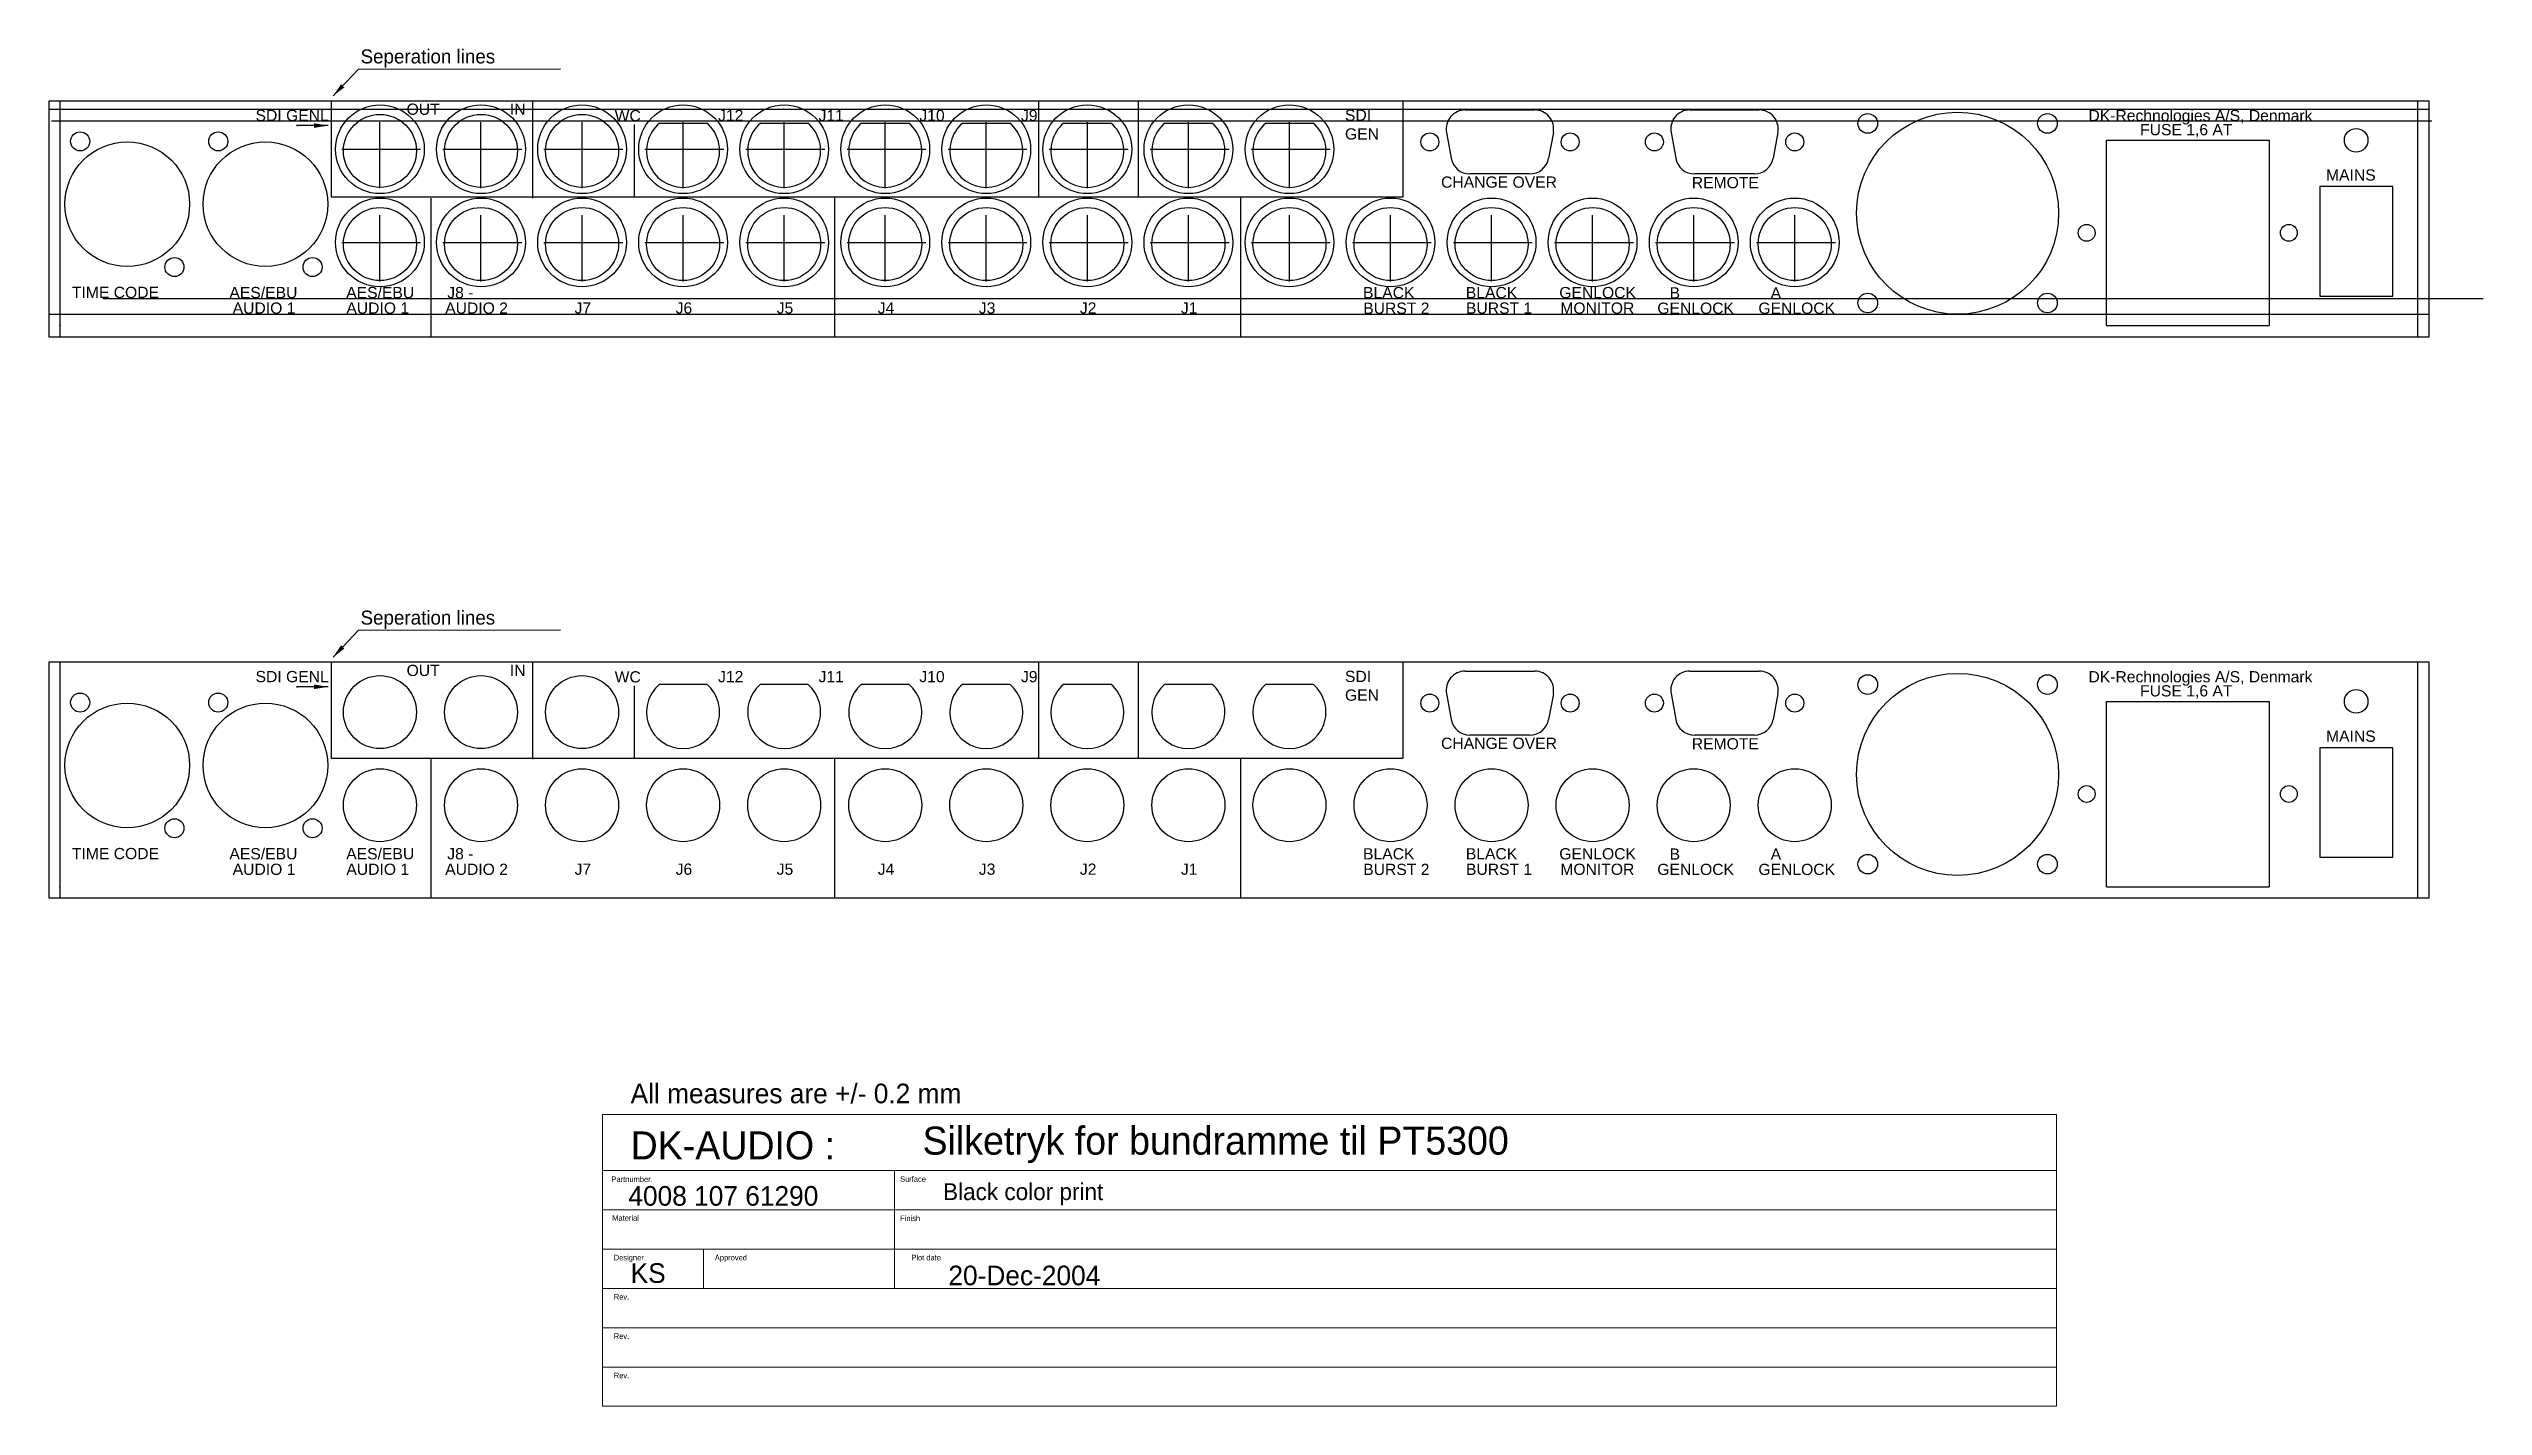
# Model space of a CAD drawing. Header units: millimetres. Extents: x 530 to 963, y 358 to 600.
import ezdxf

# ---------------------------------------------------------------- set-up
doc = ezdxf.new("R2010")
doc.units = ezdxf.units.MM
doc.layers.add('EMNE', color=3, linetype='Continuous', lineweight=30)
doc.layers.add('Folie_head', color=2, linetype='Continuous', lineweight=20)
doc.layers.add('kabinet_head', color=2, linetype='Continuous')
doc.layers.add('Silketryk_1', color=2, linetype='Continuous')
doc.styles.add('ROMAND', font='romand', dxfattribs={"height": 3.5})
doc.dimstyles.new('ISO-25', dxfattribs={"dimtxt": 2.5, "dimasz": 2.5, "dimexe": 1.25, "dimexo": 0.625, "dimtad": 1, "dimzin": 1, "dimtxsty": 'Standard', "dimcen": 2.5, "dimadec": 0, "dimazin": 0, "dimtfac": 1, "dimtmove": 0, "dimatfit": 3, "dimfxl": 0, "dimarcsym": 0})

msp = doc.modelspace()

# ---------------------------------------------------------------- linework, layer by layer
at = {"layer": 'EMNE'}
for p, q in [((953.6, 591.05), (529.6, 591.05)), ((529.6, 591.05), (529.6, 549.05)), ((531.6, 591.05), (531.6, 549.05)), ((951.6, 549.05), (951.6, 591.05)), ((953.6, 549.05), (953.6, 591.05)), ((953.6, 589.55), (529.6, 589.55)), ((638.39, 587.12), (646.8, 587.12)), ((656.39, 587.12), (664.8, 587.12)), ((674.39, 587.12), (682.8, 587.12)), ((692.39, 587.12), (700.8, 587.12)), ((710.39, 587.12), (718.8, 587.12)), ((728.39, 587.12), (736.8, 587.12)), ((746.39, 587.12), (754.8, 587.12)), ((778.57, 585.45), (779.4, 580.85)), ((781.91, 589.46), (794.26, 589.46)), ((797.61, 585.44), (796.75, 580.84)), ((818.57, 585.45), (819.4, 580.85)), ((821.91, 589.46), (834.26, 589.46)), ((837.61, 585.44), (836.75, 580.84)), ((896.1, 584.05), (925.1, 584.05)), ((896.1, 551.05), (896.1, 584.05)), ((925.1, 584.05), (925.1, 551.05)), ((793.41, 578.06), (782.74, 578.06)), ((833.41, 578.06), (822.74, 578.06)), ((934.1, 575.8), (934.1, 556.3)), ((947.1, 575.8), (934.1, 575.8)), ((947.1, 556.3), (947.1, 575.8)), ((539.24, 555.84), (963.24, 555.84)), ((934.1, 556.3), (944.8, 556.3)), ((944.55, 556.3), (947.1, 556.3)), ((529.6, 553.05), (953.6, 553.05)), ((896.1, 551.05), (925.1, 551.05)), ((529.6, 549.05), (953.6, 549.05)), ((953.6, 491.05), (529.6, 491.05)), ((529.6, 491.05), (529.6, 449.05)), ((531.6, 491.05), (531.6, 449.05)), ((951.6, 449.05), (951.6, 491.05)), ((953.6, 449.05), (953.6, 491.05)), ((638.39, 487.12), (646.8, 487.12)), ((656.39, 487.12), (664.8, 487.12)), ((674.39, 487.12), (682.8, 487.12)), ((692.39, 487.12), (700.8, 487.12)), ((710.39, 487.12), (718.8, 487.12)), ((728.39, 487.12), (736.8, 487.12)), ((746.39, 487.12), (754.8, 487.12)), ((781.91, 489.46), (794.26, 489.46)), ((821.91, 489.46), (834.26, 489.46)), ((778.57, 485.45), (779.4, 480.85)), ((797.61, 485.44), (796.75, 480.84)), ((818.57, 485.45), (819.4, 480.85)), ((837.61, 485.44), (836.75, 480.84)), ((896.1, 451.05), (896.1, 484.05)), ((896.1, 484.05), (925.1, 484.05)), ((925.1, 484.05), (925.1, 451.05)), ((793.41, 478.06), (782.74, 478.06)), ((833.41, 478.06), (822.74, 478.06)), ((947.1, 475.8), (934.1, 475.8)), ((934.1, 475.8), (934.1, 456.3)), ((947.1, 456.3), (947.1, 475.8)), ((934.1, 456.3), (944.8, 456.3)), ((944.55, 456.3), (947.1, 456.3)), ((896.1, 451.05), (925.1, 451.05)), ((529.6, 449.05), (953.6, 449.05))]:
    msp.add_line(p, q, dxfattribs=at)
for centre, radius in [((535.2, 583.86), 1.7), ((559.8, 583.86), 1.7), ((869.6, 571.06), 18), ((853.6, 587.06), 1.75), ((885.6, 587.06), 1.75), ((940.6, 584.06), 2.1), ((543.6, 572.66), 11.1), ((568.2, 572.66), 11.1), ((775.6, 583.76), 1.6), ((800.6, 583.76), 1.6), ((815.6, 583.76), 1.6), ((840.6, 583.76), 1.6), ((552, 561.46), 1.7), ((576.6, 561.46), 1.7), ((853.6, 555.06), 1.75), ((885.6, 555.06), 1.75), ((869.6, 471.06), 18), ((853.6, 487.06), 1.75), ((885.6, 487.06), 1.75), ((940.6, 484.06), 2.1), ((543.6, 472.66), 11.1), ((535.2, 483.86), 1.7), ((568.2, 472.66), 11.1), ((559.8, 483.86), 1.7), ((775.6, 483.76), 1.6), ((800.6, 483.76), 1.6), ((815.6, 483.76), 1.6), ((840.6, 483.76), 1.6), ((552, 461.46), 1.7), ((576.6, 461.46), 1.7), ((853.6, 455.06), 1.75), ((885.6, 455.06), 1.75)]:
    msp.add_circle(centre, radius, dxfattribs=at)
at = {"layer": 'EMNE', "linetype": 'Continuous'}
for centre, radius in [((588.6, 582.16), 6.5), ((606.6, 582.16), 6.5), ((624.6, 582.16), 6.5), ((588.6, 565.56), 6.5), ((606.6, 565.56), 6.5), ((624.6, 565.56), 6.5), ((642.6, 565.56), 6.5), ((660.6, 565.56), 6.5), ((678.6, 565.56), 6.5), ((696.6, 565.56), 6.5), ((714.6, 565.56), 6.5), ((732.6, 565.56), 6.5), ((750.6, 565.56), 6.5), ((768.6, 565.56), 6.5), ((786.6, 565.56), 6.5), ((804.6, 565.56), 6.5), ((822.6, 565.56), 6.5), ((840.6, 565.56), 6.5), ((892.6, 567.56), 1.5), ((928.6, 567.56), 1.5), ((588.6, 482.16), 6.5), ((606.6, 482.16), 6.5), ((624.6, 482.16), 6.5), ((588.6, 465.56), 6.5), ((606.6, 465.56), 6.5), ((624.6, 465.56), 6.5), ((642.6, 465.56), 6.5), ((660.6, 465.56), 6.5), ((678.6, 465.56), 6.5), ((696.6, 465.56), 6.5), ((714.6, 465.56), 6.5), ((732.6, 465.56), 6.5), ((750.6, 465.56), 6.5), ((768.6, 465.56), 6.5), ((786.6, 465.56), 6.5), ((804.6, 465.56), 6.5), ((822.6, 465.56), 6.5), ((840.6, 465.56), 6.5), ((892.6, 467.56), 1.5), ((928.6, 467.56), 1.5)]:
    msp.add_circle(centre, radius, dxfattribs=at)
for centre in [(642.6, 582.16), (660.6, 582.16), (678.6, 582.16), (696.6, 582.16), (714.6, 582.16), (732.6, 582.16), (750.6, 582.16), (642.6, 482.16), (660.6, 482.16), (678.6, 482.16), (696.6, 482.16), (714.6, 482.16), (732.6, 482.16), (750.6, 482.16)]:
    msp.add_arc(centre, 6.5, 130.2746, 49.7254, dxfattribs=at)
at = {"layer": 'EMNE'}
for centre, start, end in [((781.91, 586.06), 90, 190.1934), ((794.26, 586.06), 349.5227, 90), ((821.91, 586.06), 90, 190.1934), ((834.26, 586.06), 349.5227, 90), ((782.74, 581.46), 190.1934, 270), ((793.41, 581.46), 270, 349.5227), ((822.74, 581.46), 190.1934, 270), ((833.41, 581.46), 270, 349.5227), ((781.91, 486.06), 90, 190.1934), ((794.26, 486.06), 349.5227, 90), ((821.91, 486.06), 90, 190.1934), ((834.26, 486.06), 349.5227, 90), ((782.74, 481.46), 190.1934, 270), ((793.41, 481.46), 270, 349.5227), ((822.74, 481.46), 190.1934, 270), ((833.41, 481.46), 270, 349.5227)]:
    msp.add_arc(centre, 3.4, start, end, dxfattribs=at)
at = {"layer": 'EMNE', "color": 0, "linetype": 'ByBlock'}
for p in [(531.6, 551.05), (531.6, 551.05), (531.6, 551.05), (531.6, 551.05), (531.6, 451.05), (531.6, 451.05), (531.6, 451.05), (531.6, 451.05)]:
    msp.add_point(p, dxfattribs=at)
at = {"layer": 'Folie_head'}
for p, q in [((628.25, 358.45), (628.25, 410.45)), ((628.25, 410.45), (887.21, 410.45)), ((887.21, 410.45), (887.21, 358.45)), ((887.21, 358.45), (628.25, 358.45))]:
    msp.add_line(p, q, dxfattribs=at)
at = {"layer": 'Folie_head', "color": 2}
for p, q in [((628.25, 400.45), (887.21, 400.45)), ((680.25, 400.45), (680.25, 393.45)), ((628.25, 393.45), (887.21, 393.45)), ((680.25, 393.45), (680.25, 386.45)), ((628.25, 386.45), (887.21, 386.45)), ((646.25, 386.45), (646.25, 379.45)), ((680.25, 386.45), (680.25, 379.45)), ((628.25, 379.45), (887.21, 379.45)), ((628.25, 372.45), (887.21, 372.45)), ((628.25, 365.45), (887.21, 365.45))]:
    msp.add_line(p, q, dxfattribs=at)
at = {"layer": 'Silketryk_1'}
for p, q in [((579.9, 591), (579.9, 573.95)), ((615.85, 573.75), (615.85, 591)), ((705.95, 573.95), (705.95, 590.95)), ((723.7, 573.95), (723.7, 591.05)), ((770.8, 591.05), (770.8, 573.95)), ((954.1, 587.45), (530.1, 587.45)), ((588.6, 575.5), (588.6, 587.3)), ((606.6, 575.5), (606.6, 587.3)), ((624.6, 575.5), (624.6, 587.3)), ((633.9, 586.85), (633.9, 573.95)), ((642.6, 575.5), (642.6, 587.3)), ((660.6, 575.5), (660.6, 587.3)), ((678.6, 575.5), (678.6, 587.3)), ((696.6, 575.5), (696.6, 587.3)), ((714.6, 575.5), (714.6, 587.3)), ((732.6, 575.5), (732.6, 587.3)), ((750.6, 575.5), (750.6, 587.3)), ((581.8, 582.45), (595.85, 582.45)), ((599.8, 582.45), (613.85, 582.45)), ((617.8, 582.45), (631.85, 582.45)), ((635.8, 582.45), (649.85, 582.45)), ((653.8, 582.45), (667.85, 582.45)), ((671.8, 582.45), (685.85, 582.45)), ((689.8, 582.45), (703.85, 582.45)), ((707.8, 582.45), (721.85, 582.45)), ((725.8, 582.45), (739.85, 582.45)), ((743.8, 582.45), (757.85, 582.45)), ((579.9, 573.95), (770.8, 573.95)), ((597.65, 573.75), (597.65, 549.05)), ((669.65, 549.05), (669.65, 574)), ((741.95, 549.05), (741.95, 573.85)), ((588.6, 558.9), (588.6, 570.7)), ((606.6, 558.9), (606.6, 570.7)), ((624.6, 558.9), (624.6, 570.7)), ((642.6, 558.9), (642.6, 570.7)), ((660.6, 558.9), (660.6, 570.7)), ((678.6, 558.9), (678.6, 570.7)), ((696.6, 558.9), (696.6, 570.7)), ((714.6, 558.9), (714.6, 570.7)), ((732.6, 558.9), (732.6, 570.7)), ((750.6, 558.9), (750.6, 570.7)), ((768.6, 558.9), (768.6, 570.7)), ((786.6, 558.9), (786.6, 570.7)), ((804.6, 558.9), (804.6, 570.7)), ((822.6, 558.9), (822.6, 570.7)), ((840.6, 558.9), (840.6, 570.7)), ((581.8, 565.85), (595.85, 565.85)), ((599.8, 565.85), (613.85, 565.85)), ((617.8, 565.85), (631.85, 565.85)), ((635.8, 565.85), (649.85, 565.85)), ((653.8, 565.85), (667.85, 565.85)), ((671.8, 565.85), (685.85, 565.85)), ((689.8, 565.85), (703.85, 565.85)), ((707.8, 565.85), (721.85, 565.85)), ((725.8, 565.85), (739.85, 565.85)), ((743.8, 565.85), (757.85, 565.85)), ((761.8, 565.85), (775.85, 565.85)), ((779.8, 565.85), (793.85, 565.85)), ((797.8, 565.85), (811.85, 565.85)), ((815.8, 565.85), (829.85, 565.85)), ((833.8, 565.85), (847.85, 565.85)), ((579.9, 491), (579.9, 473.95)), ((615.85, 473.75), (615.85, 491)), ((705.95, 473.95), (705.95, 490.95)), ((723.7, 473.95), (723.7, 491.05)), ((770.8, 491.05), (770.8, 473.95)), ((633.9, 486.85), (633.9, 473.95)), ((579.9, 473.95), (770.8, 473.95)), ((597.65, 473.75), (597.65, 449.05)), ((669.65, 449.05), (669.65, 474)), ((741.95, 449.05), (741.95, 473.85))]:
    msp.add_line(p, q, dxfattribs=at)
for centre in [(588.6, 582.45), (606.6, 582.45), (624.6, 582.45), (642.6, 582.45), (660.6, 582.45), (678.6, 582.45), (696.6, 582.45), (714.6, 582.45), (732.6, 582.45), (750.6, 582.45), (588.6, 565.85), (606.6, 565.85), (624.6, 565.85), (642.6, 565.85), (660.6, 565.85), (678.6, 565.85), (696.6, 565.85), (714.6, 565.85), (732.6, 565.85), (750.6, 565.85), (768.6, 565.85), (786.6, 565.85), (804.6, 565.85), (822.6, 565.85), (840.6, 565.85)]:
    msp.add_circle(centre, 7.9, dxfattribs=at)

# ---------------------------------------------------------------- texts
at = {"layer": 'Folie_head', "color": 2}
for s, p in [('All measures are +/- 0.2 mm', (633.25, 412.45)), ('4008 107 61290', (632.85, 394.2)), ('KS', (633.25, 380.45)), ('20-Dec-2004', (689.85, 380.02))]:
    msp.add_text(s, height=3.5, dxfattribs=at).set_placement(p)
at = {"layer": 'Folie_head'}
for s, p in [('Silketryk for bundramme til PT5300', (685.25, 403.3)), ('DK-AUDIO :', (633.25, 402.45))]:
    msp.add_text(s, height=5, dxfattribs=at).set_placement(p)
at = {"layer": 'Folie_head', "color": 7}
for s, p in [('Partnumber.', (629.84, 398.41)), ('Surface', (681.25, 398.45)), ('Material', (629.97, 391.51)), ('Finish', (681.25, 391.45)), ('Designer.', (630.25, 384.45)), ('Approved', (648.25, 384.45)), ('Plot date', (683.25, 384.45)), ('Rev.', (630.25, 377.45)), ('Rev.', (630.25, 370.45)), ('Rev.', (630.25, 363.45))]:
    msp.add_text(s, height=1, dxfattribs=at).set_placement(p)
at = {"layer": 'kabinet_head'}
msp.add_text('Black color print', height=3, dxfattribs=at).set_placement((688.9, 395.2))
at = {"layer": 'Silketryk_1', "char_height": 2.5, "attachment_point": 4}
for insert in [(585.15, 598.62), (585.15, 498.62)]:
    msp.add_mtext('Seperation lines', dxfattribs=dict(at, insert=insert))
at = {"layer": 'Silketryk_1', "char_height": 2, "attachment_point": 1, "style": 'ROMAND'}
for s, insert, width in [('{\\fArial|b0|i0|c0|p34;OUT}', (593.35, 590.59), 7.9741), ('{\\fArial|b0|i0|c0|p34;IN}', (611.75, 590.59), 7.9741), ('{\\fArial|b0|i0|c0|p34;SDI GENL}', (566.45, 589.49), 14.547), ('{\\fArial|b0|i0|c0|p34;WC}', (630.41, 589.44), 11.6309), ('{\\fArial|b0|i0|c0|p34;J12}', (648.83, 589.48), 7.9741), ('{\\fArial|b0|i0|c0|p34;J11}', (666.73, 589.48), 7.9741), ('{\\fArial|b0|i0|c0|p34;J10}', (684.68, 589.48), 7.9741), ('{\\fArial|b0|i0|c0|p34;J9}', (702.78, 589.48), 7.9741), ('{\\fArial|b0|i0|c0|p34;SDI\\PGEN}', (760.49, 589.52), 13.0913), ('{\\fArial|b0|i0|c0|p34;DK-Rechnologies A/S, Denmark}', (892.91, 589.46), 52.6132), ('{\\fArial|b0|i0|c0|p34;FUSE 1,6 AT}', (902.11, 586.95), 22.5157), ('{\\fArial|b0|i0|c0|p34;CHANGE OVER}', (777.6, 577.6), 23.3479), ('{\\fArial|b0|i0|c0|p34;REMOTE}', (822.26, 577.51), 10.9384), ('{\\fArial|b0|i0|c0|p34;MAINS}', (935.23, 578.87), 10.9384), ('{\\fArial|b0|i0|c0|p34;TIME CODE}', (533.73, 557.95), 16.3913), ('{\\fArial|b0|i0|c0|p34;AES/EBU}', (561.79, 557.92), 16.3913), ('{\\fArial|b0|i0|c0|p34;AUDIO 1}', (562.37, 555.15), 16.3913), ('{\\fArial|b0|i0|c0|p34;AES/EBU}', (582.59, 557.92), 16.3913), ('{\\fArial|b0|i0|c0|p34;AUDIO 1}', (582.62, 555.15), 16.3913), ('{\\fArial|b0|i0|c0|p34;AUDIO 2}', (600.22, 555.15), 16.3913), ('{\\fArial|b0|i0|c0|p34;J8 -}', (600.59, 557.92), 16.3913), ('{\\fArial|b0|i0|c0|p34;J7}', (623.27, 555.17), 7.9741), ('{\\fArial|b0|i0|c0|p34;J6}', (641.27, 555.17), 7.9741), ('{\\fArial|b0|i0|c0|p34;J5}', (659.27, 555.17), 7.9741), ('{\\fArial|b0|i0|c0|p34;J4}', (677.27, 555.17), 7.9741), ('{\\fArial|b0|i0|c0|p34;J3}', (695.27, 555.17), 7.9741), ('{\\fArial|b0|i0|c0|p34;J2}', (713.27, 555.17), 7.9741), ('{\\fArial|b0|i0|c0|p34;J1}', (731.27, 555.17), 7.9741), ('{\\fArial|b0|i0|c0|p34;BLACK}', (763.71, 557.91), 13.0913), ('{\\fArial|b0|i0|c0|p34;BURST 2}', (763.74, 555.13), 13.0913), ('{\\fArial|b0|i0|c0|p34;BLACK}', (782.01, 557.91), 13.0913), ('{\\fArial|b0|i0|c0|p34;BURST 1}', (782.04, 555.15), 13.0913), ('{\\fArial|b0|i0|c0|p34;GENLOCK}', (798.66, 557.91), 10.9384), ('{\\fArial|b0|i0|c0|p34;MONITOR}', (798.84, 555.15), 13.0913), ('{\\fArial|b0|i0|c0|p34;GENLOCK}', (816.12, 555.13), 10.9384), ('{\\fArial|b0|i0|c0|p34;B }', (818.31, 557.86), 10.9384), ('{\\fArial|b0|i0|c0|p34;GENLOCK}', (834.12, 555.13), 10.9384), ('{\\fArial|b0|i0|c0|p34;A }', (836.31, 557.86), 10.9384), ('{\\fArial|b0|i0|c0|p34;OUT}', (593.35, 490.59), 7.9741), ('{\\fArial|b0|i0|c0|p34;IN}', (611.75, 490.59), 7.9741), ('{\\fArial|b0|i0|c0|p34;SDI GENL}', (566.45, 489.49), 14.547), ('{\\fArial|b0|i0|c0|p34;WC}', (630.41, 489.44), 11.6309), ('{\\fArial|b0|i0|c0|p34;J12}', (648.83, 489.48), 7.9741), ('{\\fArial|b0|i0|c0|p34;J11}', (666.73, 489.48), 7.9741), ('{\\fArial|b0|i0|c0|p34;J10}', (684.68, 489.48), 7.9741), ('{\\fArial|b0|i0|c0|p34;J9}', (702.78, 489.48), 7.9741), ('{\\fArial|b0|i0|c0|p34;SDI\\PGEN}', (760.49, 489.52), 13.0913), ('{\\fArial|b0|i0|c0|p34;DK-Rechnologies A/S, Denmark}', (892.91, 489.46), 52.6132), ('{\\fArial|b0|i0|c0|p34;FUSE 1,6 AT}', (902.11, 486.95), 22.5157), ('{\\fArial|b0|i0|c0|p34;CHANGE OVER}', (777.6, 477.6), 23.3479), ('{\\fArial|b0|i0|c0|p34;REMOTE}', (822.26, 477.51), 10.9384), ('{\\fArial|b0|i0|c0|p34;MAINS}', (935.23, 478.87), 10.9384), ('{\\fArial|b0|i0|c0|p34;TIME CODE}', (533.73, 457.95), 16.3913), ('{\\fArial|b0|i0|c0|p34;AES/EBU}', (561.79, 457.92), 16.3913), ('{\\fArial|b0|i0|c0|p34;AES/EBU}', (582.59, 457.92), 16.3913), ('{\\fArial|b0|i0|c0|p34;J8 -}', (600.59, 457.92), 16.3913), ('{\\fArial|b0|i0|c0|p34;BLACK}', (763.71, 457.91), 13.0913), ('{\\fArial|b0|i0|c0|p34;BLACK}', (782.01, 457.91), 13.0913), ('{\\fArial|b0|i0|c0|p34;GENLOCK}', (798.66, 457.91), 10.9384), ('{\\fArial|b0|i0|c0|p34;B }', (818.31, 457.86), 10.9384), ('{\\fArial|b0|i0|c0|p34;A }', (836.31, 457.86), 10.9384), ('{\\fArial|b0|i0|c0|p34;AUDIO 1}', (562.37, 455.15), 16.3913), ('{\\fArial|b0|i0|c0|p34;AUDIO 1}', (582.62, 455.15), 16.3913), ('{\\fArial|b0|i0|c0|p34;AUDIO 2}', (600.22, 455.15), 16.3913), ('{\\fArial|b0|i0|c0|p34;J7}', (623.27, 455.17), 7.9741), ('{\\fArial|b0|i0|c0|p34;J6}', (641.27, 455.17), 7.9741), ('{\\fArial|b0|i0|c0|p34;J5}', (659.27, 455.17), 7.9741), ('{\\fArial|b0|i0|c0|p34;J4}', (677.27, 455.17), 7.9741), ('{\\fArial|b0|i0|c0|p34;J3}', (695.27, 455.17), 7.9741), ('{\\fArial|b0|i0|c0|p34;J2}', (713.27, 455.17), 7.9741), ('{\\fArial|b0|i0|c0|p34;J1}', (731.27, 455.17), 7.9741), ('{\\fArial|b0|i0|c0|p34;BURST 2}', (763.74, 455.13), 13.0913), ('{\\fArial|b0|i0|c0|p34;BURST 1}', (782.04, 455.15), 13.0913), ('{\\fArial|b0|i0|c0|p34;MONITOR}', (798.84, 455.15), 13.0913), ('{\\fArial|b0|i0|c0|p34;GENLOCK}', (816.12, 455.13), 10.9384), ('{\\fArial|b0|i0|c0|p34;GENLOCK}', (834.12, 455.13), 10.9384)]:
    msp.add_mtext(s, dxfattribs=dict(at, insert=insert, width=width))

# ---------------------------------------------------------------- leaders
at = {"layer": 'Silketryk_1'}
for points in [[(580.25, 591.95), (584.8, 596.75), (620.75, 596.79)], [(579.35, 586.67), (573.75, 586.67), (573.85, 586.63)], [(580.25, 491.95), (584.8, 496.75), (620.75, 496.79)], [(579.35, 486.67), (573.75, 486.67), (573.85, 486.63)]]:
    msp.add_leader(points, dimstyle='ISO-25', override={"dimgap": 0.625, "dimtad": 0}, dxfattribs=at)

doc.saveas('drawing.dxf')
